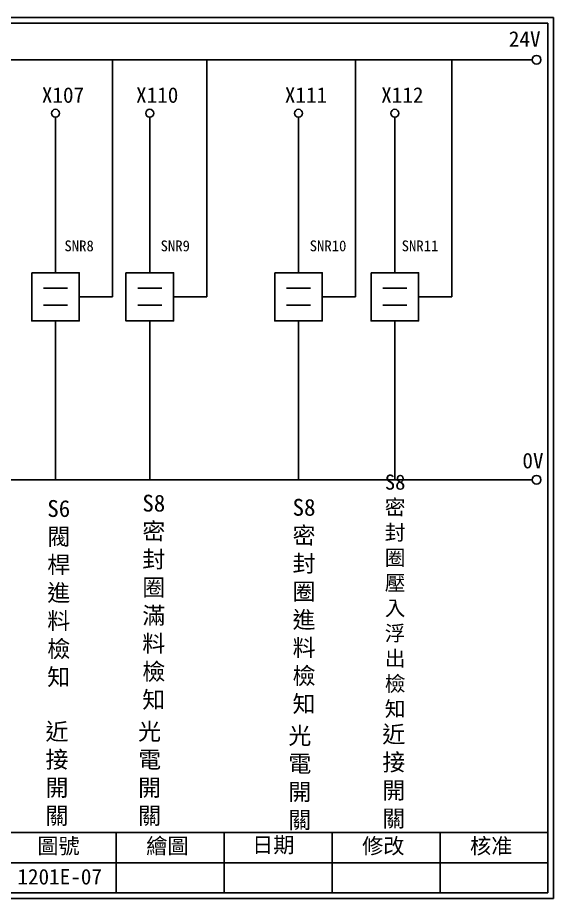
# Model space of a CAD drawing. Extents: x 325 to 612, y 3 to 207.
# Drawn here: x 488.2 to 612.3, y 3 to 207 of the extents above; entities that cross this region are included whole.
import ezdxf

# ---------------------------------------------------------------- set-up
doc = ezdxf.new("R2010")
doc.units = 0
doc.layers.get('0').update_dxf_attribs({"linetype": 'CONTINUOUS'})
doc.layers.add('圖框層', color=7, linetype='CONTINUOUS')
doc.layers.add('標尺寸層', color=3, linetype='CONTINUOUS')
doc.styles.add('CNS', font='romanc.shx', dxfattribs={"bigfont": 'chineset.shx'})
doc.styles.add('STSL', font='kaiu.ttf')

msp = doc.modelspace()

# ---------------------------------------------------------------- linework, layer by layer
for p, q in [((510.23, 142.31), (510.23, 197.22)), ((532.05, 142.31), (532.05, 197.22)), ((566.51, 142.31), (566.51, 197.22)), ((588.82, 142.31), (588.82, 197.22)), ((497, 147.89), (497, 183.91)), ((518.83, 147.89), (518.83, 183.91)), ((553.29, 147.89), (553.29, 183.91)), ((575.6, 147.89), (575.6, 183.91)), ((502.52, 142.31), (510.23, 142.31)), ((524.34, 142.31), (532.05, 142.31)), ((558.8, 142.31), (566.51, 142.31)), ((581.11, 142.31), (588.82, 142.31)), ((497, 136.73), (497, 99.96)), ((518.83, 136.73), (518.83, 99.96)), ((553.29, 136.73), (553.29, 99.96)), ((575.6, 136.73), (575.6, 99.96))]:
    msp.add_line(p, q)
for points in [[(491.49, 147.89), (502.52, 147.89), (502.52, 136.73), (491.49, 136.73)], [(513.31, 147.89), (524.34, 147.89), (524.34, 136.73), (513.31, 136.73)], [(547.77, 147.89), (558.8, 147.89), (558.8, 136.73), (547.77, 136.73)], [(570.08, 147.89), (581.11, 147.89), (581.11, 136.73), (570.08, 136.73)]]:
    msp.add_lwpolyline(points, close=True)
for centre in [(608.44, 197.22), (608.44, 99.96)]:
    msp.add_circle(centre, 1)
at = {"layer": '圖框層', "color": 7}
for p, q in [((612.32, 206.97), (325.32, 206.97)), ((612.32, 3), (612.32, 206.97)), ((611.07, 205.72), (326.57, 205.72)), ((611.07, 4.25), (611.07, 205.72)), ((326.57, 18.25), (611.07, 18.25)), ((511.07, 4.25), (511.07, 18.25)), ((536.07, 4.25), (536.07, 18.25)), ((561.07, 4.25), (561.07, 18.25)), ((586.07, 4.25), (586.07, 18.25)), ((461.07, 11.25), (611.07, 11.25)), ((326.57, 4.25), (611.07, 4.25)), ((325.32, 3), (612.32, 3))]:
    msp.add_line(p, q, dxfattribs=at)
at = {"layer": '標尺寸層', "color": 7}
for p, q in [((329.84, 197.22), (607.44, 197.22)), ((494.24, 144.34), (499.81, 144.34)), ((516.07, 144.34), (521.63, 144.34)), ((550.53, 144.34), (556.1, 144.34)), ((572.84, 144.34), (578.41, 144.34)), ((494.24, 140.37), (499.81, 140.37)), ((516.07, 140.37), (521.63, 140.37)), ((550.53, 140.37), (556.1, 140.37)), ((572.84, 140.37), (578.41, 140.37)), ((330.05, 99.96), (607.44, 99.96))]:
    msp.add_line(p, q, dxfattribs=at)
for centre in [(497, 184.83), (518.83, 184.83), (553.29, 184.83), (575.6, 184.83)]:
    msp.add_circle(centre, 0.92, dxfattribs=at)

# ---------------------------------------------------------------- texts
at = {"layer": '圖框層', "color": 4, "style": 'STSL'}
for s, height, p in [('24V', 3.6, (602, 200.22)), ('X107', 3.6, (493.84, 187.24)), ('X110', 3.6, (515.66, 187.24)), ('X111', 3.6, (550.12, 187.24)), ('X112', 3.6, (572.43, 187.24)), ('SNR8', 2.5, (499.07, 152.86)), ('SNR9', 2.5, (521.34, 152.86)), ('SNR10', 2.5, (555.87, 152.86)), ('SNR11', 2.5, (577.17, 152.86)), ('0V', 3.6, (605.14, 102.58)), ('圖號', 3.6, (492.78, 13.34)), ('繪圖', 3.6, (518.01, 13.34)), ('日期', 3.6, (542.54, 13.59)), ('修改', 3.6, (568.01, 13.34)), ('核准', 3.6, (593.01, 13.34)), ('1201E-07', 3.6, (488.18, 6.22))]:
    msp.add_text(s, height=height, dxfattribs=at).set_placement(p)
at = {"layer": '標尺寸層', "color": 7, "width": 4.9608, "attachment_point": 5, "style": 'CNS'}
for s, insert, char_height in [('{\\fDFKai-SB|b0|i0|c136|p65;S8密封圈壓入浮出檢知}', (575.66, 72.96), 3.5), ('{\\fDFKai-SB|b0|i0|c136|p65;S8密封圈滿料檢知}', (519.77, 71.57), 3.9), ('{\\fDFKai-SB|b0|i0|c136|p65;S6閥桿進料檢知}', (497.76, 73.58), 3.9), ('{\\fDFKai-SB|b0|i0|c136|p65;S8密封圈進料檢知}', (554.57, 70.6), 3.9), ('{\\fDFKai-SB|b0|i0|c136|p65;近接開關}', (497.34, 31.68), 3.9), ('{\\fDFKai-SB|b0|i0|c136|p65;光電開關}', (518.8, 31.68), 3.9), ('{\\fDFKai-SB|b0|i0|c136|p65;光電開關}', (553.6, 30.71), 3.9), ('{\\fDFKai-SB|b0|i0|c136|p65;近接開關}', (575.36, 31.06), 3.9)]:
    msp.add_mtext(s, dxfattribs=dict(at, insert=insert, char_height=char_height))

doc.saveas('drawing.dxf')
